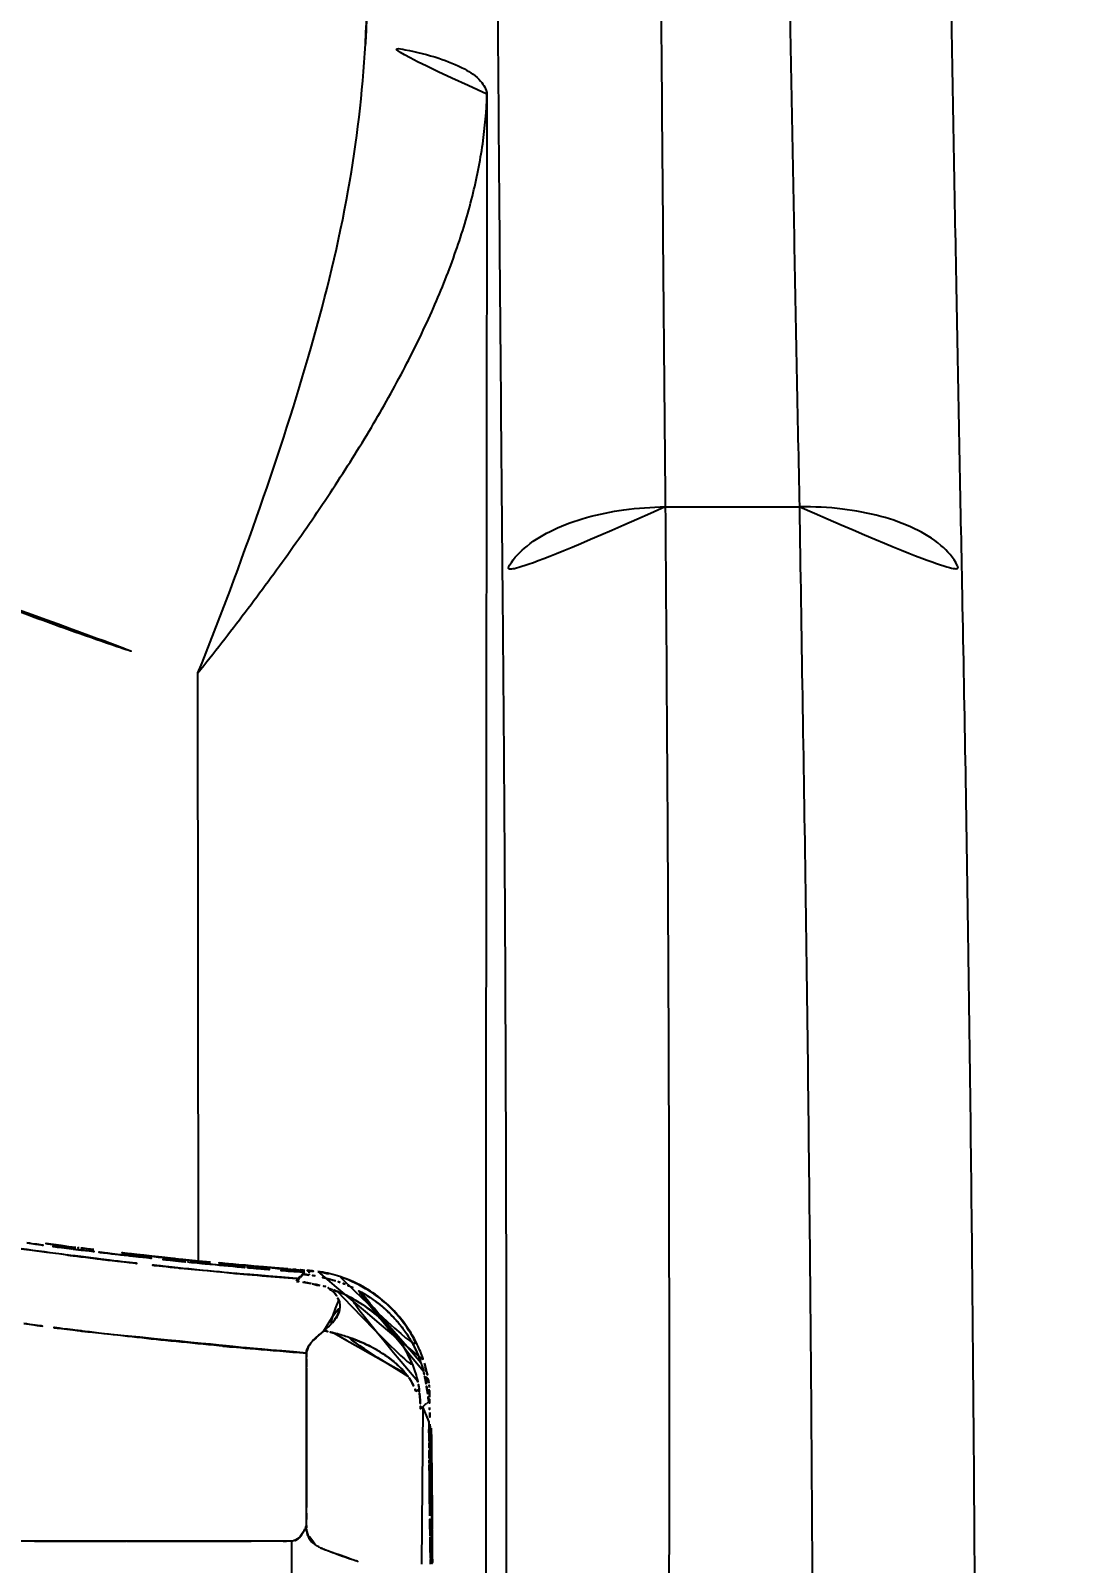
# Model space of a CAD drawing. Extents: x 16296660632 to 16296668616, y -37409619871 to -37409616241.
# Drawn here: x 16296666413.9 to 16296666478.2, y -37409617632.6 to -37409617538.4 of the extents above; entities that cross this region are included whole.
import ezdxf

# ---------------------------------------------------------------- set-up
doc = ezdxf.new("R2010")
doc.units = 0
doc.header["$LTSCALE"] = 10
doc.header["$MEASUREMENT"] = 0
doc.header["$PDMODE"] = 3
doc.header["$PDSIZE"] = -10
doc.layers.get('0').update_dxf_attribs({"linetype": 'CONTINUOUS'})
doc.layers.get('DEFPOINTS').update_dxf_attribs({"linetype": 'CONTINUOUS'})
doc.styles.get("Standard").update_dxf_attribs({"font": 'SYMBOL'})
doc.dimstyles.new('100hyun', dxfattribs={"dimtxt": 30, "dimasz": 20, "dimexe": 2, "dimexo": 10, "dimgap": 10, "dimtad": 1, "dimdec": 0, "dimrnd": 5, "dimtxsty": 'Standard', "dimcen": 2.5, "dimclrd": 5, "dimclre": 5, "dimadec": 0, "dimazin": 0, "dimtfac": 1, "dimtdec": 0, "dimtmove": 0, "dimatfit": 3, "dimfxl": 1.25, "dimlwd": 15, "dimlwe": 15, "dimarcsym": 0})

# ---------------------------------------------------------------- blocks, each defined once
blk = doc.blocks.new('*D15')
at = {"color": 5, "lineweight": 15, "transparency": 16777216}
for p, q in [((16296666322.53291, -37409617342.59803), (16296666754.99883, -37409617342.59803)), ((16296666752.99883, -37409617362.59803), (16296666752.99883, -37409618127.84608)), ((16296666742.99883, -37409618147.84608), (16296666750.99883, -37409618147.84608))]:
    blk.add_line(p, q, dxfattribs=at)
at = {"color": 5, "transparency": 16777216}
for points in [[(16296666749.6655, -37409617362.59803), (16296666756.33216, -37409617362.59803), (16296666752.99883, -37409617342.59803)], [(16296666749.6655, -37409618127.84608), (16296666756.33216, -37409618127.84608), (16296666752.99883, -37409618147.84608)]]:
    blk.add_solid(points, dxfattribs=at)
at = {"layer": 'DEFPOINTS', "color": 0, "transparency": 16777216}
for p in [(16296666312.53291, -37409617342.59803), (16296666752.99883, -37409618147.84608), (16296666752.99883, -37409618147.84608)]:
    blk.add_point(p, dxfattribs=at)
at = {"color": 0, "lineweight": 0, "transparency": 16777216, "insert": (16296666723.12759, -37409617745.22206), "char_height": 30, "attachment_point": 5, "rotation": 90}
blk.add_mtext('{\\f나눔고딕|b0|i0|c129|p50;805 이상}', dxfattribs=at)

msp = doc.modelspace()

# ---------------------------------------------------------------- linework, layer by layer
at = {"linetype": 'Continuous'}
for p, q in [((16296666452.92664, -37409617567.67453), (16296666461.195789, -37409617567.674622)), ((16296666471.19381, -37409617572.426727), (16296666471.193859, -37409617572.42926)), ((16296666424.21064, -37409617614.044594), (16296666424.181431, -37409617577.885246)), ((16296666430.70788, -37409617614.761841), (16296666430.744551, -37409617614.728043)), ((16296666430.852409, -37409617630.295883), (16296666430.852409, -37409617619.696098)), ((16296666437.960211, -37409617632.678864), (16296666438.036659, -37409617623.040573)), ((16296666438.387489, -37409617623.883904), (16296666438.03874, -37409617623.040756)), ((16296666438.42223, -37409617622.606422), (16296666438.36989, -37409617622.654846)), ((16296666438.602051, -37409617632.585999), (16296666438.58729, -37409617629.619957)), ((16296666429.93309, -37409617631.262497), (16296666195.131769, -37409617631.262497)), ((16296666429.93309, -37409617631.262497), (16296666429.93309, -37409617798.27475))]:
    msp.add_line(p, q, dxfattribs=at)
for points, start_tangent, end_tangent in [([(16296666452.38039, -37409617493.965858), (16296666452.535151, -37409617518.890678), (16296666452.71723, -37409617543.472031), (16296666452.92664, -37409617567.67453)], (0.005622386, -0.999984194), (0.009289387, -0.999956853)), ([(16296666442.930241, -37409617572.567886), (16296666442.721531, -37409617548.133179), (16296666442.539351, -37409617523.22319), (16296666442.383989, -37409617497.872063)], (-0.009164278, 0.999958007), (-0.005547667, 0.999984612)), ([(16296666461.195789, -37409617567.674622), (16296666460.866249, -37409617550.838608), (16296666460.553129, -37409617533.824638), (16296666460.256491, -37409617516.644669)], (-0.020163857, 0.999796689), (-0.016703839, 0.999860481)), ([(16296666471.19381, -37409617572.426727), (16296666470.855539, -37409617554.896751), (16296666470.519791, -37409617536.334961), (16296666470.240379, -37409617519.853462)], (-0.019895108, 0.999802073), (-0.016429417, 0.999865028)), ([(16296666434.483391, -37409617539.219147), (16296666434.55225, -37409617537.701576), (16296666434.61846, -37409617536.257828), (16296666434.691, -37409617534.689003)], (0.045083039, 0.998983243), (0.046439932, 0.998921084)), ([(16296666424.18137, -37409617577.885201), (16296666428.003469, -37409617567.691971), (16296666431.165421, -37409617557.798561), (16296666433.429029, -37409617548.197533), (16296666434.483459, -37409617539.219109)], (0.375276137, 0.92691306), (0.056916936, 0.998378917)), ([(16296666441.958, -37409617542.307243), (16296666441.567909, -37409617541.496513), (16296666440.571039, -37409617540.752037), (16296666439, -37409617540.092903), (16296666436.92865, -37409617539.566948), (16296666434.483391, -37409617539.219147)], (-0.07251506, 0.997367318), (-0.995464972, 0.095128806)), ([(16296666424.181431, -37409617577.885246), (16296666427.08938, -37409617574.138771), (16296666429.87746, -37409617570.353157), (16296666432.482361, -37409617566.556992), (16296666434.845989, -37409617562.785316), (16296666436.918751, -37409617559.072433), (16296666438.662621, -37409617555.44725), (16296666440.049021, -37409617551.938881), (16296666441.06263, -37409617548.569023), (16296666441.69771, -37409617545.354057), (16296666441.957861, -37409617542.307388)], (0.62046038, 0.784237794), (0.025611854, 0.999671963)), ([(16296666441.95809, -37409617542.307266), (16296666441.90575, -37409617587.98011), (16296666441.88184, -37409617633.4571), (16296666441.88636, -37409617678.714371)], (-0.001449196, -0.99999895), (0.000412566, -0.999999915)), ([(16296666452.92664, -37409617567.674751), (16296666450.38534, -37409617567.854881), (16296666448.0849, -37409617568.327301), (16296666446.051371, -37409617569.078194), (16296666444.42259, -37409617570.07991), (16296666443.35059, -37409617571.266144), (16296666442.93022, -37409617572.568268)], (-0.99997607, -0.006918099), (-0.051569373, -0.998669415)), ([(16296666452.92664, -37409617567.67453), (16296666453.01215, -37409617579.509277), (16296666453.083269, -37409617591.379738), (16296666453.13118, -37409617603.33596), (16296666453.15667, -37409617615.443863), (16296666453.160021, -37409617627.762749), (16296666453.141121, -37409617640.356369), (16296666453.099279, -37409617653.311127), (16296666453.037661, -37409617666.693947)], (0.007847479, -0.999969208), (-0.005256948, -0.999986182)), ([(16296666461.195749, -37409617567.674751), (16296666463.8263, -37409617567.809647), (16296666466.189501, -37409617568.261452), (16296666468.25877, -37409617569.015266), (16296666469.8813, -37409617570.042664), (16296666470.891729, -37409617571.271301), (16296666471.19305, -37409617572.426758)], (0.999887166, 0.015021815), (0.02629896, -0.999654123)), ([(16296666462.066031, -37409617666.693512), (16296666462.06711, -37409617653.327713), (16296666462.02334, -37409617640.336594), (16296666461.951571, -37409617627.707611), (16296666461.852039, -37409617615.351189), (16296666461.724449, -37409617603.207993), (16296666461.56793, -37409617591.214973), (16296666461.38089, -37409617579.309792), (16296666461.195789, -37409617567.67453)], (0.001733981, 0.999998497), (-0.016007743, 0.999871868)), ([(16296666408.584141, -37409617572.331093), (16296666413.68528, -37409617574.311333), (16296666418.88558, -37409617576.159302), (16296666424.18137, -37409617577.885201)], (0.926614232, -0.376013384), (0.954626914, -0.297804392)), ([(16296666443.041109, -37409617666.635963), (16296666443.123699, -37409617648.583969), (16296666443.162439, -37409617628.194893), (16296666443.13751, -37409617607.5336), (16296666443.051649, -37409617588.44381), (16296666442.930241, -37409617572.567886)], (0.005756612, 0.999983431), (-0.009164015, 0.99995801)), ([(16296666472.066031, -37409617666.693512), (16296666472.014481, -37409617642.535957), (16296666471.847969, -37409617617.886543), (16296666471.566071, -37409617594.101753), (16296666471.19381, -37409617572.426743)], (0.000000062, 1), (-0.019895198, 0.999802071)), ([(16296666412.959881, -37409617613.237396), (16296666418.64163, -37409617613.975616), (16296666418.74415, -37409617613.987846)], (0.990279809, -0.13908954), (0.99297764, -0.118302182)), ([(16296666413.645821, -37409617612.927094), (16296666416.26683, -37409617613.270767)], (0.990864245, -0.134863073), (0.992129186, -0.125218522)), ([(16296666416.661551, -37409617613.209587), (16296666412.941351, -37409617612.718933)], (-0.992277937, 0.124034252), (-0.990497265, 0.137532423)), ([(16296666415.76643, -37409617613.082352), (16296666415.551979, -37409617613.054764), (16296666413.55065, -37409617612.789047)], (-0.991869111, 0.127262199), (-0.990817637, 0.135205068)), ([(16296666416.26693, -37409617613.269951), (16296666413.645969, -37409617612.926033)], (-0.992102597, 0.125429008), (-0.990873752, 0.1347932)), ([(16296666418.744181, -37409617613.98761), (16296666417.86165, -37409617613.88073), (16296666412.959881, -37409617613.237396)], (-0.992930798, 0.118694692), (-0.990352305, 0.13857241)), ([(16296666416.26683, -37409617613.270767), (16296666416.65962, -37409617613.320053)], (0.992129186, -0.125218522), (0.992306621, -0.123804563)), ([(16296666416.65971, -37409617613.319328), (16296666416.26693, -37409617613.269951)], (-0.992277981, 0.1240339), (-0.992102597, 0.125429008)), ([(16296666417.778601, -37409617613.333153), (16296666417.74173, -37409617613.32869), (16296666415.76643, -37409617613.082352)], (-0.992759646, 0.120117801), (-0.991869111, 0.127262199)), ([(16296666416.65962, -37409617613.320053), (16296666419.631519, -37409617613.674881)], (0.992306621, -0.123804563), (0.993552729, -0.113370961)), ([(16296666416.870501, -37409617613.235626), (16296666416.661551, -37409617613.209587)], (-0.992371106, 0.123286611), (-0.992277937, 0.124034252)), ([(16296666419.631519, -37409617613.674843), (16296666418.750971, -37409617613.572807), (16296666416.65971, -37409617613.319328)], (-0.993532618, 0.113547071), (-0.992277981, 0.1240339)), ([(16296666423.608259, -37409617613.991173), (16296666421.46369, -37409617613.768158), (16296666416.870501, -37409617613.235626)], (-0.995013973, 0.099735622), (-0.992371106, 0.123286611)), ([(16296666422.6696, -37409617613.882103), (16296666420.12286, -37409617613.606911), (16296666417.778601, -37409617613.333153)], (-0.994681252, 0.103001001), (-0.992759646, 0.120117801)), ([(16296666419.631519, -37409617613.674881), (16296666419.94195, -37409617613.710129), (16296666420.18021, -37409617613.736961)], (0.993552729, -0.113370961), (0.99376509, -0.111494148)), ([(16296666420.18021, -37409617613.737007), (16296666419.631519, -37409617613.674843)], (-0.993750498, 0.111624136), (-0.993532618, 0.113547071)), ([(16296666420.18021, -37409617613.736961), (16296666423.175751, -37409617614.057449)], (0.99376509, -0.111494148), (0.994859227, -0.101267556)), ([(16296666418.74415, -37409617613.987846), (16296666423.10095, -37409617614.472687)], (0.99297764, -0.118302182), (0.994688882, -0.102927292)), ([(16296666423.10095, -37409617614.472687), (16296666422.988951, -37409617614.461159), (16296666418.744181, -37409617613.98761)], (-0.994762626, 0.102212121), (-0.992930798, 0.118694692)), ([(16296666423.175739, -37409617614.057564), (16296666420.18021, -37409617613.737007)], (-0.994866243, 0.10119861), (-0.993750498, 0.111624136)), ([(16296666424.96117, -37409617614.110184), (16296666422.71431, -37409617613.886726), (16296666422.6696, -37409617613.882103)], (-0.995468544, 0.095091423), (-0.994681252, 0.103001001)), ([(16296666423.10095, -37409617614.472687), (16296666424.457041, -37409617614.609749), (16296666430.25585, -37409617615.12281)], (0.994688882, -0.102927292), (0.996940965, -0.078158255)), ([(16296666423.175751, -37409617614.057449), (16296666423.788811, -37409617614.119202)], (0.994859227, -0.101267556), (0.995069928, -0.099175795)), ([(16296666423.788811, -37409617614.119263), (16296666423.175739, -37409617614.057564)], (-0.995079468, 0.099080032), (-0.994866243, 0.10119861)), ([(16296666423.917299, -37409617614.02198), (16296666423.608259, -37409617613.991173)], (-0.995119927, 0.098672851), (-0.995013973, 0.099735622)), ([(16296666423.788811, -37409617614.119202), (16296666426.85844, -37409617614.408852)], (0.995069928, -0.099175795), (0.996057721, -0.088707475)), ([(16296666426.858471, -37409617614.408493), (16296666424.691351, -37409617614.207703), (16296666423.788811, -37409617614.119263)], (-0.996071934, 0.088547735), (-0.995079468, 0.099080032)), ([(16296666430.256321, -37409617615.118271), (16296666428.12524, -37409617614.942467), (16296666423.10095, -37409617614.472687)], (-0.996810831, 0.079800797), (-0.994762626, 0.102212121)), ([(16296666429.714319, -37409617614.525131), (16296666428.60412, -37409617614.435173), (16296666425.535061, -37409617614.164429), (16296666424.96117, -37409617614.110184)], (-0.996884032, 0.078881097), (-0.995468544, 0.095091423)), ([(16296666430.665079, -37409617614.612259), (16296666423.917299, -37409617614.02198)], (-0.997133306, 0.075664859), (-0.995119927, 0.098672851)), ([(16296666426.85844, -37409617614.408852), (16296666427.427, -37409617614.458931)], (0.996057721, -0.088707475), (0.996228423, -0.0867694)), ([(16296666427.42704, -37409617614.458473), (16296666426.858471, -37409617614.408493)], (-0.996242256, 0.086610431), (-0.996071934, 0.088547735)), ([(16296666427.427, -37409617614.458931), (16296666430.44347, -37409617614.705994)], (0.996228423, -0.0867694), (0.997070284, -0.076490843)), ([(16296666430.443529, -37409617614.705132), (16296666427.42704, -37409617614.458473)], (-0.99707712, 0.07640168), (-0.996242256, 0.086610431)), ([(16296666430.21298, -37409617614.564163), (16296666429.714319, -37409617614.525131)], (-0.99701607, 0.077194278), (-0.996884032, 0.078881097)), ([(16296666430.66514, -37409617614.598824), (16296666430.21298, -37409617614.564163)], (-0.997133153, 0.075666867), (-0.99701607, 0.077194278)), ([(16296666430.44347, -37409617614.705994), (16296666430.656521, -37409617614.72226)], (0.997070284, -0.076490843), (0.997125696, -0.075765076)), ([(16296666430.6562, -37409617614.721352), (16296666430.443529, -37409617614.705132)], (-0.997131676, 0.075686336), (-0.99707712, 0.07640168)), ([(16296666430.75333, -37409617614.618927), (16296666430.665079, -37409617614.612259)], (-0.997155907, 0.075366425), (-0.997133306, 0.075664859)), ([(16296666431.03413, -37409617614.626587), (16296666430.66514, -37409617614.598824)], (-0.997226843, 0.074421934), (-0.997133153, 0.075666867)), ([(16296666431.03377, -37409617614.639999), (16296666430.75333, -37409617614.618927)], (-0.997227107, 0.074418391), (-0.997155907, 0.075366425)), ([(16296666431.02463, -37409617614.754509), (16296666431.027161, -37409617614.719101), (16296666431.03368, -37409617614.641029)], (0.068464344, 0.997653564), (0.094072508, 0.995565349)), ([(16296666431.024651, -37409617614.754509), (16296666431.027189, -37409617614.718987), (16296666431.03368, -37409617614.640984)], (0.068895672, 0.99762387), (0.09284709, 0.995680379)), ([(16296666431.03368, -37409617614.640984), (16296666431.03377, -37409617614.639999), (16296666431.03499, -37409617614.627296)], (0.092847088, 0.99568038), (0.096987378, 0.995285612)), ([(16296666431.03368, -37409617614.641029), (16296666431.035009, -37409617614.627296)], (0.094072507, 0.995565349), (0.098598368, 0.995127309)), ([(16296666431.033751, -37409617614.64035), (16296666431.693319, -37409617614.719566)], (0.996977282, -0.07769362), (0.987049197, -0.160417837)), ([(16296666431.03404, -37409617614.626633), (16296666431.55294, -37409617614.682533)], (0.997217489, -0.074547166), (0.990232281, -0.139427506)), ([(16296666431.55294, -37409617614.682533), (16296666432.770229, -37409617614.951561), (16296666434.32168, -37409617615.609299), (16296666435.53141, -37409617616.433212), (16296666436.46258, -37409617617.336937), (16296666437.159451, -37409617618.258888), (16296666437.67285, -37409617619.177292), (16296666438.02565, -37409617620.044212), (16296666438.11474, -37409617620.321388)], (0.990232281, -0.139427506), (0.289049303, -0.957314212)), ([(16296666430.24239, -37409617615.287872), (16296666430.641609, -37409617615.336563)], (0.995149251, -0.098376663), (0.989423581, -0.145055081)), ([(16296666430.243179, -37409617615.281601), (16296666430.26893, -37409617615.207153), (16296666430.293159, -37409617615.154266), (16296666430.31212, -37409617615.127274)], (0.297122861, 0.954839256), (0.650464534, 0.759536628)), ([(16296666430.25585, -37409617615.12281), (16296666430.315439, -37409617615.12748)], (0.996940965, -0.078158255), (0.996956878, -0.077955003)), ([(16296666430.315889, -37409617615.123032), (16296666430.256321, -37409617615.118271)], (-0.996820178, 0.07968395), (-0.996810831, 0.079800797)), ([(16296666430.315439, -37409617615.12748), (16296666430.44623, -37409617615.005669), (16296666430.53344, -37409617614.924423)], (0.731841975, 0.681474375), (0.731631743, 0.681700075)), ([(16296666430.39609, -37409617615.143677), (16296666430.29423, -37409617615.238823)], (-0.725768421, -0.687939095), (-0.730577986, -0.682829266)), ([(16296666430.44536, -37409617615.096123), (16296666430.39609, -37409617615.143677)], (-0.711782144, -0.702400299), (-0.725768421, -0.687939095)), ([(16296666430.64558, -37409617614.855583), (16296666430.536619, -37409617615.000137), (16296666430.44536, -37409617615.096123)], (-0.529708591, -0.848179703), (-0.711782144, -0.702400299)), ([(16296666431.13479, -37409617615.41507), (16296666430.94298, -37409617615.374222), (16296666430.243179, -37409617615.281601)], (-0.974756847, 0.223269096), (-0.994587271, 0.103904571)), ([(16296666430.53344, -37409617614.924423), (16296666430.577049, -37409617614.883789), (16296666430.66427, -37409617614.802498)], (0.731631743, 0.681700075), (0.731505238, 0.681835821)), ([(16296666430.641609, -37409617615.336563), (16296666430.834829, -37409617615.367416), (16296666431.207001, -37409617615.441803)], (0.989423581, -0.145055081), (0.975380551, -0.220528414)), ([(16296666430.645651, -37409617614.854797), (16296666430.76902, -37409617614.866692), (16296666430.89242, -37409617614.87854), (16296666431.01586, -37409617614.890358)], (0.995374607, -0.096069727), (0.995463977, -0.095139212)), ([(16296666430.656521, -37409617614.72226), (16296666430.744511, -37409617614.728928)], (0.997125696, -0.075765076), (0.997148425, -0.07546535)), ([(16296666430.66427, -37409617614.802498), (16296666430.70788, -37409617614.761841)], (0.731505238, 0.681835822), (0.731463007, 0.681881125)), ([(16296666430.744551, -37409617614.728043), (16296666430.6562, -37409617614.721352)], (-0.997154177, 0.075389298), (-0.997131676, 0.075686336)), ([(16296666431.0151, -37409617614.896797), (16296666430.892759, -37409617614.881813), (16296666430.769581, -37409617614.868057), (16296666430.64558, -37409617614.855583)], (-0.991871971, 0.127239905), (-0.995482962, 0.094940361)), ([(16296666431.01582, -37409617614.8909), (16296666431.02463, -37409617614.754509)], (0.06554196, 0.997849814), (0.068464344, 0.997653564)), ([(16296666431.01586, -37409617614.890358), (16296666431.024651, -37409617614.754509)], (0.064684178, 0.997905786), (0.068895672, 0.99762387)), ([(16296666431.36277, -37409617614.949303), (16296666431.0151, -37409617614.896797)], (-0.986182718, 0.165661239), (-0.991091113, 0.133185609)), ([(16296666431.38921, -37409617614.94445), (16296666431.01582, -37409617614.8909)], (-0.986389689, 0.164424396), (-0.992866546, 0.119230959)), ([(16296666431.207001, -37409617615.441803), (16296666431.387699, -37409617615.484909), (16296666431.911659, -37409617615.636879)], (0.975380551, -0.220528415), (0.949029152, -0.315188307)), ([(16296666431.674589, -37409617615.535828), (16296666431.48786, -37409617615.497353), (16296666431.13479, -37409617615.41507)], (-0.981861864, 0.189597681), (-0.974756847, 0.223269096)), ([(16296666432.632879, -37409617615.252129), (16296666432.02342, -37409617615.083313), (16296666431.36277, -37409617614.949303)], (-0.953404143, 0.301696106), (-0.986182718, 0.165661239)), ([(16296666432.64415, -37409617615.252274), (16296666432.065651, -37409617615.085693), (16296666431.38921, -37409617614.94445)], (-0.950893727, 0.309517559), (-0.986389689, 0.164424396)), ([(16296666431.693319, -37409617614.719566), (16296666432.957121, -37409617615.031853)], (0.987049197, -0.160417837), (0.948104435, -0.317959087)), ([(16296666432.05666, -37409617615.602417), (16296666431.674589, -37409617615.535828)], (-0.987364756, 0.158463996), (-0.981861864, 0.189597681)), ([(16296666432.280649, -37409617615.740837), (16296666432.05666, -37409617615.602417)], (-0.819674136, 0.572830089), (-0.875915414, 0.482464702)), ([(16296666432.920891, -37409617615.349083), (16296666432.632879, -37409617615.252129)], (-0.941690231, 0.336481069), (-0.953404143, 0.301696106)), ([(16296666432.90304, -37409617615.341011), (16296666432.64415, -37409617615.252274)], (-0.940801027, 0.338959329), (-0.950893727, 0.309517559)), ([(16296666432.957121, -37409617615.031853), (16296666434.70277, -37409617615.863861), (16296666436.211781, -37409617617.103783), (16296666437.39632, -37409617618.707077), (16296666438.1544, -37409617620.574677)], (0.948104435, -0.317959087), (0.256363303, -0.966580497)), ([(16296666433.235649, -37409617615.468529), (16296666432.90304, -37409617615.341011)], (-0.926257794, 0.376890566), (-0.940801027, 0.338959329)), ([(16296666433.2355, -37409617615.468887), (16296666432.920891, -37409617615.349083)], (-0.927006722, 0.375044714), (-0.941690231, 0.336481069)), ([(16296666433.510229, -37409617615.585869), (16296666433.2355, -37409617615.468887)], (-0.912842396, 0.408312087), (-0.927006722, 0.375044713)), ([(16296666433.51026, -37409617615.585793), (16296666433.235649, -37409617615.468529)], (-0.912778873, 0.408454071), (-0.926257794, 0.376890566)), ([(16296666433.735701, -37409617615.69059), (16296666433.574989, -37409617615.615067), (16296666433.51026, -37409617615.585793)], (-0.90065696, 0.434530828), (-0.912778873, 0.408454071)), ([(16296666433.73562, -37409617615.69075), (16296666433.72278, -37409617615.684563), (16296666433.510229, -37409617615.585869)], (-0.900257361, 0.435358109), (-0.912842396, 0.408312087)), ([(16296666432.850401, -37409617616.394051), (16296666432.91118, -37409617616.576599), (16296666432.8818, -37409617617.151367), (16296666432.544701, -37409617617.734497), (16296666431.93187, -37409617618.323242)], (0.402865286, -0.915259286), (-0.778292887, -0.627901411)), ([(16296666432.271179, -37409617615.771027), (16296666432.607149, -37409617616.035133)], (0.863297718, -0.504695006), (0.689444715, -0.724338308)), ([(16296666432.29521, -37409617615.748482), (16296666432.677509, -37409617615.880753)], (0.95299592, -0.30298313), (0.936404221, -0.350923262)), ([(16296666432.606649, -37409617616.035698), (16296666432.59605, -37409617616.023018), (16296666432.280649, -37409617615.740837)], (-0.636664471, 0.771140941), (-0.819674136, 0.572830088)), ([(16296666432.689289, -37409617615.883041), (16296666432.281691, -37409617615.736359)], (-0.932158851, 0.36204955), (-0.949116483, 0.314925233)), ([(16296666432.607149, -37409617616.035133), (16296666432.62492, -37409617616.054153), (16296666432.850401, -37409617616.394051)], (0.689444715, -0.724338308), (0.402865286, -0.915259286)), ([(16296666432.677509, -37409617615.880753), (16296666432.770451, -37409617615.916252)], (0.936404221, -0.350923262), (0.931891527, -0.362737069)), ([(16296666432.77088, -37409617615.915207), (16296666432.689289, -37409617615.883041)], (-0.928455071, 0.37144472), (-0.932158851, 0.36204955)), ([(16296666432.85523, -37409617616.527878), (16296666432.606649, -37409617616.035698)], (-0.219216816, 0.975676169), (-0.636664471, 0.771140942)), ([(16296666432.770451, -37409617615.916252), (16296666433.05792, -37409617616.034813), (16296666434.16371, -37409617616.622849), (16296666435.316629, -37409617617.491959), (16296666436.400261, -37409617618.683342), (16296666437.269279, -37409617620.166077), (16296666437.667459, -37409617621.310349)], (0.931891527, -0.362737069), (0.250246944, -0.968182042)), ([(16296666437.696859, -37409617621.433769), (16296666437.390829, -37409617620.458893), (16296666436.64497, -37409617619.031143), (16296666435.45451, -37409617617.620033), (16296666433.889509, -37409617616.458427), (16296666432.77088, -37409617615.915207)], (-0.232532509, 0.972588624), (-0.928455071, 0.371444721)), ([(16296666438.057171, -37409617620.831673), (16296666438.03867, -37409617620.758751), (16296666438.017481, -37409617620.678993), (16296666437.991501, -37409617620.586014), (16296666437.9597, -37409617620.47831), (16296666437.92112, -37409617620.355377), (16296666437.875111, -37409617620.21801), (16296666437.840469, -37409617620.120239), (16296666437.80814, -37409617620.032829), (16296666437.771351, -37409617619.937363), (16296666437.72892, -37409617619.831978), (16296666437.679171, -37409617619.71418), (16296666437.6199, -37409617619.580887), (16296666437.54809, -37409617619.428307), (16296666437.45966, -37409617619.251877), (16296666437.34898, -37409617619.046013), (16296666437.20829, -37409617618.804367), (16296666437.02676, -37409617618.519821), (16296666436.78927, -37409617618.184753), (16296666436.564131, -37409617617.89846), (16296666436.371519, -37409617617.6735), (16296666436.13319, -37409617617.416687), (16296666435.83419, -37409617617.123306), (16296666435.4541, -37409617616.78978), (16296666434.96525, -37409617616.415642), (16296666434.561211, -37409617616.146263), (16296666434.11812, -37409617615.886993), (16296666433.735701, -37409617615.69059)], (-0.24247983, 0.970156447), (-0.90065696, 0.434530828)), ([(16296666437.899839, -37409617620.292702), (16296666437.798969, -37409617620.011612), (16296666437.683571, -37409617619.728371), (16296666437.554239, -37409617619.446053), (16296666437.410191, -37409617619.163757), (16296666437.247379, -37409617618.875793), (16296666437.060711, -37409617618.577133), (16296666436.84392, -37409617618.263763), (16296666436.58963, -37409617617.932991), (16296666436.28916, -37409617617.583794), (16296666435.93244, -37409617617.217209), (16296666435.50857, -37409617616.836517), (16296666435.006571, -37409617616.447212), (16296666434.41519, -37409617616.058441), (16296666433.73562, -37409617615.69075)], (-0.318182568, 0.948029458), (-0.900257361, 0.435358109)), ([(16296666431.926849, -37409617618.318657), (16296666432.530899, -37409617617.710693), (16296666432.83733, -37409617617.09861), (16296666432.85523, -37409617616.527878)], (0.782344238, 0.622846283), (-0.219216816, 0.975676169)), ([(16296666413.45916, -37409617617.882973), (16296666416.49168, -37409617618.274658)], (0.991090447, -0.133190559), (0.992401529, -0.123041474)), ([(16296666416.491461, -37409617618.276489), (16296666413.458731, -37409617617.886177)], (-0.992530301, 0.121998367), (-0.991078363, 0.133280449)), ([(16296666416.49168, -37409617618.274658), (16296666416.91609, -37409617618.326973), (16296666417.50304, -37409617618.398323)], (0.992401529, -0.123041474), (0.992812311, -0.119681728)), ([(16296666417.502979, -37409617618.398872), (16296666417.12018, -37409617618.35302), (16296666416.491461, -37409617618.276489)], (-0.992986162, 0.118230631), (-0.992530301, 0.121998367)), ([(16296666417.50304, -37409617618.398323), (16296666422.18527, -37409617618.922951), (16296666427.466789, -37409617619.417397), (16296666430.852711, -37409617619.692436)], (0.992812311, -0.119681728), (0.996974389, -0.077730734)), ([(16296666431.190849, -37409617619.003036), (16296666431.21496, -37409617618.976593), (16296666431.54561, -37409617618.645622), (16296666431.926849, -37409617618.318657)], (0.670639757, 0.741783201), (0.781855037, 0.623460265)), ([(16296666431.93174, -37409617618.323967), (16296666431.758289, -37409617618.463921), (16296666431.5991, -37409617618.599762), (16296666431.455219, -37409617618.731056), (16296666431.410721, -37409617618.773758)], (-0.786170545, -0.618009606), (-0.716993579, -0.697079772)), ([(16296666431.93187, -37409617618.323242), (16296666432.562811, -37409617618.466782)], (0.980470088, -0.196668264), (0.968973369, -0.247165146)), ([(16296666432.562481, -37409617618.468079), (16296666431.93174, -37409617618.323967)], (-0.96910281, 0.246657138), (-0.979922607, 0.199378246)), ([(16296666432.562811, -37409617618.466782), (16296666433.364719, -37409617618.701263), (16296666434.565069, -37409617619.179573), (16296666435.534161, -37409617619.715286), (16296666436.284019, -37409617620.272453), (16296666436.89286, -37409617620.873611), (16296666437.05879, -37409617621.076637)], (0.968973369, -0.247165146), (0.610108106, -0.792318181)), ([(16296666430.852409, -37409617619.696098), (16296666417.502979, -37409617618.398872)], (-0.996931346, 0.078280847), (-0.992986162, 0.118230631)), ([(16296666430.954399, -37409617619.328957), (16296666430.91572, -37409617619.408287), (16296666430.879141, -37409617619.510262), (16296666430.85759, -37409617619.614594), (16296666430.852369, -37409617619.695808)], (-0.476909609, -0.878952345), (-0.023016034, -0.999735096)), ([(16296666430.95409, -37409617619.328812), (16296666430.95752, -37409617619.322052), (16296666430.997511, -37409617619.251404)], (0.449347992, 0.893356806), (0.525987975, 0.850492005)), ([(16296666430.99963, -37409617619.252701), (16296666430.96686, -37409617619.306618), (16296666430.954399, -37409617619.328957)], (-0.540192248, -0.841541642), (-0.476909609, -0.878952345)), ([(16296666430.997511, -37409617619.251404), (16296666431.139759, -37409617619.060913)], (0.525987974, 0.850492005), (0.65135369, 0.758774256)), ([(16296666431.14143, -37409617619.06234), (16296666431.115999, -37409617619.093323), (16296666431.033461, -37409617619.202339), (16296666430.99963, -37409617619.252701)], (-0.640339033, -0.768092392), (-0.540192248, -0.841541642)), ([(16296666431.139759, -37409617619.060913), (16296666431.190849, -37409617619.003036)], (0.651353689, 0.758774256), (0.670639757, 0.741783201)), ([(16296666431.19161, -37409617619.003723), (16296666431.14143, -37409617619.06234)], (-0.659510795, -0.751695092), (-0.640339033, -0.768092392)), ([(16296666431.410721, -37409617618.773758), (16296666431.32692, -37409617618.85746), (16296666431.213989, -37409617618.978462), (16296666431.19161, -37409617619.003723)], (-0.716993579, -0.697079772), (-0.659510795, -0.751695092)), ([(16296666437.11496, -37409617621.141403), (16296666436.353069, -37409617620.332809), (16296666435.249901, -37409617619.541832), (16296666433.774509, -37409617618.845291), (16296666432.562481, -37409617618.468079)], (-0.581103462, 0.813829692), (-0.96910281, 0.246657138)), ([(16296666430.852369, -37409617619.695808), (16296666430.85211, -37409617619.709106), (16296666430.85198, -37409617619.806328), (16296666430.85211, -37409617619.930107), (16296666430.852209, -37409617620.052399)], (-0.023016034, -0.999735096), (0.000553442, -0.999999847)), ([(16296666430.852209, -37409617620.052399), (16296666430.852209, -37409617620.16497), (16296666430.852209, -37409617620.274544), (16296666430.852209, -37409617620.376984), (16296666430.852209, -37409617620.47374), (16296666430.852209, -37409617620.566063), (16296666430.852209, -37409617620.625572)], (0.000553442, -0.999999847), (0.000001734, -1)), ([(16296666430.852421, -37409617619.696167), (16296666430.95409, -37409617619.328812)], (0.074069431, 0.997253087), (0.449347992, 0.893356806)), ([(16296666438.11474, -37409617620.321388), (16296666438.255091, -37409617620.84832), (16296666438.385349, -37409617621.535797)], (0.289049303, -0.957314212), (0.147687537, -0.98903407)), ([(16296666430.852209, -37409617620.625572), (16296666430.852209, -37409617620.654823), (16296666430.852209, -37409617620.740891), (16296666430.852209, -37409617620.825089), (16296666430.852209, -37409617620.908279), (16296666430.852209, -37409617620.991287), (16296666430.852209, -37409617621.074966), (16296666430.852209, -37409617621.160149), (16296666430.852209, -37409617621.247673), (16296666430.852209, -37409617621.338387), (16296666430.852209, -37409617621.433151), (16296666430.852209, -37409617621.532799), (16296666430.852209, -37409617621.638168), (16296666430.852209, -37409617621.750107), (16296666430.852209, -37409617621.869469), (16296666430.852209, -37409617621.997093), (16296666430.852209, -37409617622.133812), (16296666430.852209, -37409617622.280487), (16296666430.852209, -37409617622.437958), (16296666430.852209, -37409617622.607063), (16296666430.852209, -37409617622.788643), (16296666430.852209, -37409617622.983543), (16296666430.852209, -37409617623.192612), (16296666430.852209, -37409617623.416687), (16296666430.852209, -37409617623.656631), (16296666430.852209, -37409617623.913269), (16296666430.852209, -37409617624.187447), (16296666430.852209, -37409617624.480026), (16296666430.852209, -37409617624.791832), (16296666430.852209, -37409617625.123703), (16296666430.852209, -37409617625.476501), (16296666430.852209, -37409617625.851067), (16296666430.852209, -37409617626.248238), (16296666430.852209, -37409617626.668861), (16296666430.852209, -37409617627.113777), (16296666430.852209, -37409617627.583839), (16296666430.8522, -37409617628.079872), (16296666430.8522, -37409617628.602783), (16296666430.8522, -37409617629.153252), (16296666430.852791, -37409617629.536903)], (0.000001734, -1), (-0.00048504, -0.999999882)), ([(16296666437.05879, -37409617621.076637), (16296666437.18755, -37409617621.25325)], (0.610108106, -0.792318181), (0.566988352, -0.823725809)), ([(16296666437.19031, -37409617621.251457), (16296666437.11496, -37409617621.141403)], (-0.548798335, 0.835954776), (-0.581103462, 0.813829691)), ([(16296666437.18755, -37409617621.25325), (16296666437.3297, -37409617621.476273), (16296666437.57712, -37409617622.005783)], (0.566988353, -0.823725809), (0.327612893, -0.944812041)), ([(16296666438.05727, -37409617620.831642), (16296666438.05327, -37409617620.815842), (16296666437.98501, -37409617620.564423), (16296666437.899839, -37409617620.292702)], (-0.243982243, 0.969779699), (-0.318182568, 0.948029458)), ([(16296666438.08157, -37409617620.934189), (16296666438.07679, -37409617620.912903), (16296666438.057171, -37409617620.831673)], (-0.217705207, 0.976014571), (-0.24247983, 0.970156447)), ([(16296666438.090139, -37409617620.968559), (16296666438.05727, -37409617620.831642)], (-0.221133683, 0.975243505), (-0.243982243, 0.969779699)), ([(16296666438.0895, -37409617620.968712), (16296666438.08157, -37409617620.934189)], (-0.234881268, 0.972024069), (-0.217705207, 0.976014571)), ([(16296666438.10622, -37409617621.042297), (16296666438.090139, -37409617620.968559)], (-0.204314271, 0.978905347), (-0.221133682, 0.975243505)), ([(16296666438.134411, -37409617621.186287), (16296666438.10622, -37409617621.042297)], (-0.185633418, 0.982619069), (-0.204314271, 0.978905347)), ([(16296666438.21496, -37409617621.608963), (16296666438.181761, -37409617621.432938), (16296666438.14312, -37409617621.2323), (16296666438.134411, -37409617621.186287)], (-0.187678829, 0.98223045), (-0.185633418, 0.982619069)), ([(16296666438.385349, -37409617621.535797), (16296666438.381411, -37409617621.510437), (16296666438.35354, -37409617621.374527), (16296666438.326281, -37409617621.289207), (16296666438.30265, -37409617621.23912), (16296666438.265551, -37409617621.190887), (16296666438.229811, -37409617621.169434), (16296666438.200411, -37409617621.165192), (16296666438.16958, -37409617621.170662), (16296666438.13431, -37409617621.186203)], (-0.148007247, 0.988986276), (-0.850564797, -0.525870257)), ([(16296666438.1544, -37409617620.574677), (16296666438.300779, -37409617621.239777)], (0.256363303, -0.966580497), (0.173281504, -0.984872337)), ([(16296666438.300779, -37409617621.239777), (16296666438.390619, -37409617621.918617)], (0.173281504, -0.984872337), (0.088844915, -0.996045471)), ([(16296666438.30109, -37409617621.241142), (16296666438.390671, -37409617621.918617)], (0.173082446, -0.984907339), (0.08882212, -0.996047504)), ([(16296666437.45546, -37409617621.728554), (16296666437.19031, -37409617621.251457)], (-0.424153859, 0.905590141), (-0.548798335, 0.835954776)), ([(16296666437.5842, -37409617622.033127), (16296666437.45546, -37409617621.728554)], (-0.355090417, 0.934831961), (-0.424153859, 0.905590141)), ([(16296666437.57712, -37409617622.005783), (16296666437.586491, -37409617622.033287)], (0.327612891, -0.944812042), (0.316849005, -0.948475992)), ([(16296666437.586491, -37409617622.033287), (16296666437.64957, -37409617622.00856), (16296666437.664909, -37409617622.002159)], (0.936167669, 0.351553831), (0.920735452, 0.390187426)), ([(16296666437.60795, -37409617622.024429), (16296666437.5842, -37409617622.033127)], (-0.936833765, -0.349774922), (-0.941169961, -0.337933581)), ([(16296666437.664921, -37409617622.002182), (16296666437.653179, -37409617622.006927), (16296666437.60795, -37409617622.024429)], (-0.925743753, -0.37815143), (-0.936833765, -0.349774924)), ([(16296666437.664909, -37409617622.002159), (16296666437.70199, -37409617621.985748), (16296666437.74362, -37409617621.964912)], (0.920735452, 0.390187426), (0.876979981, 0.480526911)), ([(16296666437.667459, -37409617621.310349), (16296666437.765471, -37409617621.742859)], (0.250246944, -0.968182042), (0.191455359, -0.981501322)), ([(16296666437.77309, -37409617621.950951), (16296666437.715521, -37409617621.980247), (16296666437.664921, -37409617622.002182)], (-0.874178454, -0.485604809), (-0.925743753, -0.37815143)), ([(16296666437.76384, -37409617621.743179), (16296666437.696859, -37409617621.433769)], (-0.190458995, 0.981695152), (-0.232532509, 0.972588624)), ([(16296666437.765471, -37409617621.742859), (16296666437.797041, -37409617621.915756)], (0.191455359, -0.981501322), (0.167753908, -0.985828903)), ([(16296666437.79648, -37409617621.923447), (16296666437.76384, -37409617621.743179)], (-0.165852882, 0.986150507), (-0.190458995, 0.981695152)), ([(16296666437.7906, -37409617621.93058), (16296666437.789419, -37409617621.932983), (16296666437.781349, -37409617621.947304), (16296666437.77293, -37409617621.960243)], (-0.435293651, -0.90028853), (-0.560538796, -0.828128165)), ([(16296666437.78178, -37409617622.000931), (16296666437.77309, -37409617621.950951)], (-0.166240225, 0.986085284), (-0.176446393, 0.984310251)), ([(16296666437.780371, -37409617622.001183), (16296666437.81078, -37409617622.196442)], (0.174172212, -0.984715208), (0.134371695, -0.990931)), ([(16296666437.797041, -37409617621.915756), (16296666437.7906, -37409617621.93058)], (-0.368375394, -0.929677132), (-0.435293651, -0.90028853)), ([(16296666437.8172, -37409617622.246109), (16296666437.78178, -37409617622.000931)], (-0.120975901, 0.992655444), (-0.166240225, 0.986085284)), ([(16296666437.81078, -37409617622.196442), (16296666437.81727, -37409617622.246101)], (0.134371696, -0.990931), (0.12505286, -0.99215008)), ([(16296666437.81727, -37409617622.246101), (16296666437.82634, -37409617622.322304)], (0.125052859, -0.992150081), (0.111374407, -0.993778517)), ([(16296666438.318041, -37409617622.215187), (16296666438.2908, -37409617622.030823), (16296666438.265039, -37409617621.876083), (16296666438.241779, -37409617621.748497), (16296666438.21496, -37409617621.608963)], (-0.136721938, 0.990609465), (-0.187678829, 0.98223045)), ([(16296666438.390619, -37409617621.918617), (16296666438.42218, -37409617622.606407)], (0.088844915, -0.996045471), (0.00255432, -0.999996738)), ([(16296666438.390739, -37409617621.919441), (16296666438.42223, -37409617622.606407)], (0.088719044, -0.996056691), (0.002544989, -0.999996762)), ([(16296666438.41345, -37409617621.809341), (16296666438.40608, -37409617621.714447), (16296666438.385349, -37409617621.535797)], (-0.067019449, 0.997751669), (-0.148007247, 0.988986276)), ([(16296666438.42662, -37409617622.396393), (16296666438.424459, -37409617622.053864), (16296666438.41345, -37409617621.809341)], (0.011781349, 0.999930597), (-0.067019449, 0.997751669)), ([(16296666437.82785, -37409617622.339546), (16296666437.8172, -37409617622.246109)], (-0.105792468, 0.994388231), (-0.120975902, 0.992655444)), ([(16296666437.82634, -37409617622.322304), (16296666437.858629, -37409617622.731018), (16296666437.868111, -37409617623.042343)], (0.111374407, -0.993778517), (0.013326873, -0.999911193)), ([(16296666437.85784, -37409617622.731537), (16296666437.82785, -37409617622.339546)], (-0.047805607, 0.998856658), (-0.105792468, 0.994388231)), ([(16296666437.86565, -37409617623.103142), (16296666437.85784, -37409617622.731537)], (0.006705113, 0.99997752), (-0.047805607, 0.998856658)), ([(16296666437.868111, -37409617623.042343), (16296666437.86874, -37409617623.103111)], (0.013326874, -0.999911193), (0.007442345, -0.999972305)), ([(16296666437.86874, -37409617623.103111), (16296666437.869011, -37409617623.155861)], (0.007442345, -0.999972305), (0.002625098, -0.999996554)), ([(16296666437.894609, -37409617623.095573), (16296666437.86565, -37409617623.103142)], (-0.965294899, -0.261162321), (-0.969395813, -0.245503071)), ([(16296666437.92136, -37409617623.088074), (16296666437.894609, -37409617623.095573)], (-0.960505857, -0.278259769), (-0.965294899, -0.26116232)), ([(16296666437.918659, -37409617623.08596), (16296666438.026739, -37409617622.970833), (16296666438.194901, -37409617622.830482), (16296666438.25423, -37409617622.783333)], (0.622270264, 0.782802477), (0.779423126, 0.626497877)), ([(16296666438.036659, -37409617623.040573), (16296666438.001801, -37409617623.060219), (16296666437.944969, -37409617623.081017), (16296666437.92136, -37409617623.088074)], (-0.820748262, -0.571290023), (-0.960505857, -0.278259768)), ([(16296666438.25423, -37409617622.783333), (16296666438.313869, -37409617622.734222)], (0.779423126, 0.626497877), (0.762290375, 0.647235185)), ([(16296666438.313869, -37409617622.734222), (16296666438.37266, -37409617622.682037)], (0.762290374, 0.647235186), (0.730986809, 0.682391592)), ([(16296666438.37266, -37409617622.682037), (16296666438.34564, -37409617622.431534), (16296666438.318041, -37409617622.215187)], (-0.098506563, 0.995136401), (-0.136721938, 0.990609465)), ([(16296666438.361799, -37409617622.669197), (16296666438.422211, -37409617622.606407)], (0.714931492, 0.699194509), (0.668345764, 0.743850751)), ([(16296666438.42218, -37409617622.606407), (16296666438.42662, -37409617622.396393)], (0.029813557, 0.999555477), (0.011781349, 0.999930597)), ([(16296666438.422211, -37409617622.606407), (16296666438.43038, -37409617623.033272)], (0.019153074, -0.999816563), (0.019099993, -0.999817579)), ([(16296666438.43038, -37409617623.033272), (16296666438.43656, -37409617623.357193)], (0.019099993, -0.999817578), (0.019053066, -0.999818474)), ([(16296666438.387489, -37409617623.883904), (16296666438.409161, -37409617624.480186), (16296666438.4279, -37409617625.020523), (16296666438.43358, -37409617625.189102)], (0.037206623, -0.999307594), (0.033381784, -0.999442673)), ([(16296666438.43656, -37409617623.357193), (16296666438.45006, -37409617624.067581)], (0.019053066, -0.999818474), (0.018930061, -0.99982081)), ([(16296666438.45006, -37409617624.067581), (16296666438.4627, -37409617624.73761)], (0.018930061, -0.99982081), (0.018788762, -0.999823476)), ([(16296666438.393471, -37409617624.710823), (16296666438.387489, -37409617623.883904)], (-0.007550718, 0.999971493), (-0.006933091, 0.999975966)), ([(16296666438.39674, -37409617625.138573), (16296666438.394369, -37409617624.834747), (16296666438.387489, -37409617623.883904)], (-0.00795732, 0.99996834), (-0.00689304, 0.999976243)), ([(16296666438.39991, -37409617625.527191), (16296666438.393471, -37409617624.710823)], (-0.008214806, 0.999966258), (-0.007550718, 0.999971493)), ([(16296666438.4627, -37409617624.73761), (16296666438.495529, -37409617626.505501), (16296666438.52173, -37409617627.955467), (16296666438.535151, -37409617628.720009)], (0.018788762, -0.999823476), (0.017375706, -0.999849031)), ([(16296666438.535021, -37409617624.30751), (16296666438.54121, -37409617624.97422), (16296666438.546709, -37409617625.589073), (16296666438.5516, -37409617626.155457), (16296666438.55596, -37409617626.678047), (16296666438.55983, -37409617627.157738), (16296666438.56328, -37409617627.597862), (16296666438.566339, -37409617628.001823), (16296666438.56908, -37409617628.37307), (16296666438.571529, -37409617628.71508)], (0.009458274, -0.99995527), (0.007069835, -0.999975008)), ([(16296666438.58729, -37409617629.619957), (16296666438.5872, -37409617629.606247), (16296666438.58622, -37409617629.468399), (16296666438.58499, -37409617629.309174), (16296666438.583481, -37409617629.125023), (16296666438.581619, -37409617628.911797), (16296666438.579359, -37409617628.664917), (16296666438.57749, -37409617628.466682), (16296666438.575399, -37409617628.250816), (16296666438.572981, -37409617628.004913), (16296666438.57016, -37409617627.724007), (16296666438.566879, -37409617627.402496), (16296666438.56308, -37409617627.033958), (16296666438.559151, -37409617626.654533), (16296666438.555429, -37409617626.293671), (16296666438.55122, -37409617625.885117), (16296666438.546471, -37409617625.422653), (16296666438.5411, -37409617624.899307), (16296666438.535021, -37409617624.30751)], (-0.0067703, 0.999977081), (-0.010302899, 0.999946924)), ([(16296666438.3999, -37409617625.527191), (16296666438.39674, -37409617625.138573)], (-0.008304685, 0.999965516), (-0.00795732, 0.99996834)), ([(16296666438.405451, -37409617626.174583), (16296666438.401581, -37409617625.726791), (16296666438.3999, -37409617625.527191)], (-0.008796617, 0.999961309), (-0.008304685, 0.999965516)), ([(16296666438.405411, -37409617626.174583), (16296666438.39991, -37409617625.527191)], (-0.008779797, 0.999961457), (-0.008214806, 0.999966258)), ([(16296666438.43358, -37409617625.189102), (16296666438.444139, -37409617625.509697), (16296666438.45822, -37409617625.952209), (16296666438.47044, -37409617626.352142), (16296666438.48103, -37409617626.71331), (16296666438.490259, -37409617627.039284), (16296666438.498381, -37409617627.333344), (16296666438.505541, -37409617627.598473), (16296666438.5119, -37409617627.83744), (16296666438.51753, -37409617628.052711), (16296666438.522499, -37409617628.246559), (16296666438.526899, -37409617628.421089), (16296666438.533159, -37409617628.672501), (16296666438.53898, -37409617628.908478), (16296666438.54406, -37409617629.114464), (16296666438.54847, -37409617629.294159), (16296666438.552311, -37409617629.450844), (16296666438.555651, -37409617629.587387), (16296666438.55859, -37409617629.70639), (16296666438.562019, -37409617629.842819), (16296666438.565741, -37409617629.986572), (16296666438.568939, -37409617630.105263), (16296666438.571671, -37409617630.202637), (16296666438.57408, -37409617630.283737), (16296666438.57729, -37409617630.382149), (16296666438.58037, -37409617630.460983), (16296666438.581961, -37409617630.509308)], (0.033381784, -0.999442673), (0.067172048, -0.997741407)), ([(16296666438.40818, -37409617626.485397), (16296666438.406639, -37409617626.313942), (16296666438.405411, -37409617626.174583)], (-0.009062263, 0.999958937), (-0.008779797, 0.999961457)), ([(16296666438.408211, -37409617626.485397), (16296666438.405451, -37409617626.174583)], (-0.009005753, 0.999959447), (-0.008796617, 0.999961309)), ([(16296666438.430849, -37409617628.74929), (16296666438.42346, -37409617628.070938), (16296666438.416189, -37409617627.342667), (16296666438.408911, -37409617626.56205), (16296666438.408211, -37409617626.485397)], (-0.011419052, 0.999934801), (-0.009005753, 0.999959447)), ([(16296666438.437651, -37409617629.317429), (16296666438.429331, -37409617628.591904), (16296666438.40818, -37409617626.485397)], (-0.011956163, 0.999928523), (-0.009062263, 0.999958937)), ([(16296666438.571529, -37409617628.71508), (16296666438.57374, -37409617629.031326), (16296666438.575729, -37409617629.325287), (16296666438.577539, -37409617629.602043), (16296666438.579201, -37409617629.865494), (16296666438.580709, -37409617630.112984), (16296666438.58206, -37409617630.345177), (16296666438.583281, -37409617630.562767)], (0.007069835, -0.999975008), (0.005473954, -0.999985018)), ([(16296666430.852791, -37409617629.536903), (16296666430.8522, -37409617629.73201), (16296666430.85182, -37409617630.297539)], (-0.00048504, -0.999999882), (0.020368238, -0.999792546)), ([(16296666438.44248, -37409617629.698936), (16296666438.438391, -37409617629.380074), (16296666438.430849, -37409617628.74929)], (-0.013071906, 0.999914559), (-0.011419052, 0.9999348)), ([(16296666438.442329, -37409617629.698952), (16296666438.437651, -37409617629.317429)], (-0.012615638, 0.99992042), (-0.011956163, 0.999928523)), ([(16296666438.453569, -37409617630.509201), (16296666438.44602, -37409617629.965691), (16296666438.44248, -37409617629.698936)], (-0.014426139, 0.999895938), (-0.013071906, 0.999914559)), ([(16296666438.581961, -37409617630.509308), (16296666438.58366, -37409617630.51812), (16296666438.58844, -37409617630.478363), (16296666438.589291, -37409617630.417931), (16296666438.58979, -37409617630.335274), (16296666438.58993, -37409617630.267349), (16296666438.589911, -37409617630.183113), (16296666438.589689, -37409617630.079788), (16296666438.589211, -37409617629.954147), (16296666438.588591, -37409617629.82972), (16296666438.58798, -37409617629.725807), (16296666438.58729, -37409617629.619957)], (0.067172048, -0.997741407), (-0.0067703, 0.999977081)), ([(16296666430.4049, -37409617631.050049), (16296666430.533409, -37409617630.911453), (16296666430.68684, -37409617630.672539), (16296666430.714199, -37409617630.61927)], (0.750652169, 0.660697601), (0.444585055, 0.89573664)), ([(16296666430.7139, -37409617630.619133), (16296666430.661671, -37409617630.715157), (16296666430.45113, -37409617631.004318), (16296666430.40526, -37409617631.0504)], (-0.455893527, -0.890034321), (-0.72587365, -0.687828063)), ([(16296666430.714199, -37409617630.61927), (16296666430.852409, -37409617630.295883)], (0.444585055, 0.89573664), (0.359486653, 0.933150227)), ([(16296666430.852409, -37409617630.295883), (16296666430.7139, -37409617630.619133)], (-0.337826971, -0.941208233), (-0.455893527, -0.890034321)), ([(16296666430.877831, -37409617630.663254), (16296666430.875589, -37409617630.650238), (16296666430.852409, -37409617630.295883)], (-0.172693067, 0.984975687), (0.070724631, 0.997495878)), ([(16296666430.85182, -37409617630.297539), (16296666430.852461, -37409617630.326309), (16296666430.877001, -37409617630.663368)], (0.020368238, -0.999792546), (0.146353638, -0.989232335)), ([(16296666430.877001, -37409617630.663368), (16296666430.914551, -37409617630.841026), (16296666431.041229, -37409617631.130943)], (0.146353638, -0.989232335), (0.524978916, -0.851115232)), ([(16296666438.44656, -37409617630.025879), (16296666438.442329, -37409617629.698952)], (-0.013277659, 0.999911848), (-0.012615638, 0.99992042)), ([(16296666438.45969, -37409617630.938583), (16296666438.456289, -37409617630.716087), (16296666438.44656, -37409617630.025879)], (-0.015581809, 0.999878596), (-0.013277659, 0.999911848)), ([(16296666438.45985, -37409617630.938583), (16296666438.453569, -37409617630.509201)], (-0.014535248, 0.999894358), (-0.014426139, 0.999895938)), ([(16296666438.55979, -37409617630.175056), (16296666438.567829, -37409617630.689453), (16296666438.58589, -37409617631.982201)], (0.016124871, -0.999869986), (0.013305447, -0.999911479)), ([(16296666438.583281, -37409617630.562767), (16296666438.58437, -37409617630.766434), (16296666438.58534, -37409617630.956818), (16296666438.58621, -37409617631.134109), (16296666438.587, -37409617631.302002), (16296666438.587721, -37409617631.460152), (16296666438.58835, -37409617631.605797), (16296666438.588909, -37409617631.739532)], (0.005473954, -0.999985018), (0.004166799, -0.999991319)), ([(16296666414.129379, -37409617631.262497), (16296666417.013981, -37409617631.262497), (16296666419.75362, -37409617631.262497), (16296666419.80983, -37409617631.262497)], (1, -0.000000039), (1, -0.000000663)), ([(16296666419.80983, -37409617631.262497), (16296666422.79553, -37409617631.262497), (16296666426.991831, -37409617631.262497), (16296666429.43083, -37409617631.262497)], (1, -0.000000663), (1, 0.000014888)), ([(16296666429.43083, -37409617631.262497), (16296666429.933189, -37409617631.262489)], (1, 0.000014888), (0.999999999, 0.000047898)), ([(16296666429.933189, -37409617631.262489), (16296666429.949089, -37409617631.262466)], (0.999999999, 0.000047899), (-0.999999998, 0.000068227)), ([(16296666429.949089, -37409617631.262466), (16296666430.155609, -37409617631.200363), (16296666430.36759, -37409617631.080841), (16296666430.4049, -37409617631.050049)], (0.986812416, 0.161868017), (0.750652169, 0.660697601)), ([(16296666430.40526, -37409617631.0504), (16296666430.231979, -37409617631.179588), (16296666429.93309, -37409617631.262497)], (-0.72587365, -0.687828063), (-0.999997756, 0.002118341)), ([(16296666431.42079, -37409617631.498657), (16296666431.172291, -37409617631.294006), (16296666430.96929, -37409617630.986839), (16296666430.877831, -37409617630.663254)], (-0.834967464, 0.550299313), (-0.172693067, 0.984975687)), ([(16296666431.041229, -37409617631.130943), (16296666431.133329, -37409617631.257538), (16296666431.523951, -37409617631.562103)], (0.524978916, -0.851115232), (0.866837251, -0.498591195)), ([(16296666431.52383, -37409617631.562317), (16296666431.49876, -37409617631.547539), (16296666431.42079, -37409617631.498657)], (-0.864478018, 0.502670624), (-0.834967464, 0.550299313)), ([(16296666431.523951, -37409617631.562103), (16296666431.7665, -37409617631.688606)], (0.866837251, -0.498591195), (0.902870462, -0.429912699)), ([(16296666431.66404, -37409617631.638344), (16296666431.52383, -37409617631.562317)], (-0.891697134, 0.452632545), (-0.864478018, 0.502670624)), ([(16296666431.766621, -37409617631.688362), (16296666431.66404, -37409617631.638344)], (-0.905136617, 0.425120812), (-0.891697134, 0.452632545)), ([(16296666438.471979, -37409617631.769638), (16296666438.467489, -37409617631.475754), (16296666438.46093, -37409617631.012962), (16296666438.45985, -37409617630.938583)], (-0.016823308, 0.999858478), (-0.014535248, 0.999894358)), ([(16296666438.47858, -37409617632.041092), (16296666438.45969, -37409617630.938583)], (-0.018715691, 0.999824846), (-0.015581809, 0.999878596)), ([(16296666431.7665, -37409617631.688606), (16296666432.02952, -37409617631.805199), (16296666432.59808, -37409617632.026123), (16296666433.220949, -37409617632.246941), (16296666433.880011, -37409617632.463593), (16296666434.562599, -37409617632.679787)], (0.902870462, -0.429912699), (0.953401874, -0.301703275)), ([(16296666438.48287, -37409617632.322708), (16296666438.47455, -37409617631.912292), (16296666438.471979, -37409617631.769638)], (-0.017803611, 0.999841503), (-0.016823308, 0.999858478)), ([(16296666438.489269, -37409617632.588211), (16296666438.47858, -37409617632.041092)], (-0.020331044, 0.999793303), (-0.018715691, 0.999824846)), ([(16296666438.49107, -37409617632.676247), (16296666438.48287, -37409617632.322708)], (-0.038953691, 0.999241017), (-0.017803611, 0.999841503)), ([(16296666438.58589, -37409617631.982201), (16296666438.591299, -37409617632.586021)], (0.013305447, -0.999911479), (0.000370366, -0.999999931)), ([(16296666438.588909, -37409617631.739532), (16296666438.58942, -37409617631.866028), (16296666438.58988, -37409617631.982727), (16296666438.59021, -37409617632.090828), (16296666438.589911, -37409617632.19162), (16296666438.59029, -37409617632.283974), (16296666438.59128, -37409617632.366249), (16296666438.59129, -37409617632.441452), (16296666438.59277, -37409617632.492279), (16296666438.595381, -37409617632.525078), (16296666438.59841, -37409617632.549049), (16296666438.60111, -37409617632.56971), (16296666438.60207, -37409617632.585999)], (0.004166799, -0.999991319), (-0.002260072, -0.999997446)), ([(16296666438.591299, -37409617632.586021), (16296666438.59128, -37409617632.624207)], (0.000370365, -0.999999931), (-0.001303282, -0.999999151)), ([(16296666438.60207, -37409617632.585999), (16296666438.601931, -37409617632.591202), (16296666438.597071, -37409617632.613831), (16296666438.591169, -37409617632.624237)], (-0.002260072, -0.999997446), (-0.583851627, -0.81186038))]:
    msp.add_spline(points, degree=3, dxfattribs=dict(at, start_tangent=start_tangent, end_tangent=end_tangent))

# ---------------------------------------------------------------- dimensions: what is measured, and where the dimension line sits
at = {"lineweight": 0}
dim = msp.add_linear_dim(base=(16296666752.998831, -37409618147.846077), p1=(16296666312.532909, -37409617342.59803), p2=(16296666752.998831, -37409618147.846077), angle=90, text='{\\f나눔고딕|b0|i0|c129|p50;805 이상}', dimstyle='100hyun', dxfattribs=at)
dim.commit()
dim.dimension.update_dxf_attribs({"geometry": '*D15', "text_midpoint": (16296666723.12759, -37409617745.222061)})

doc.saveas('drawing.dxf')
